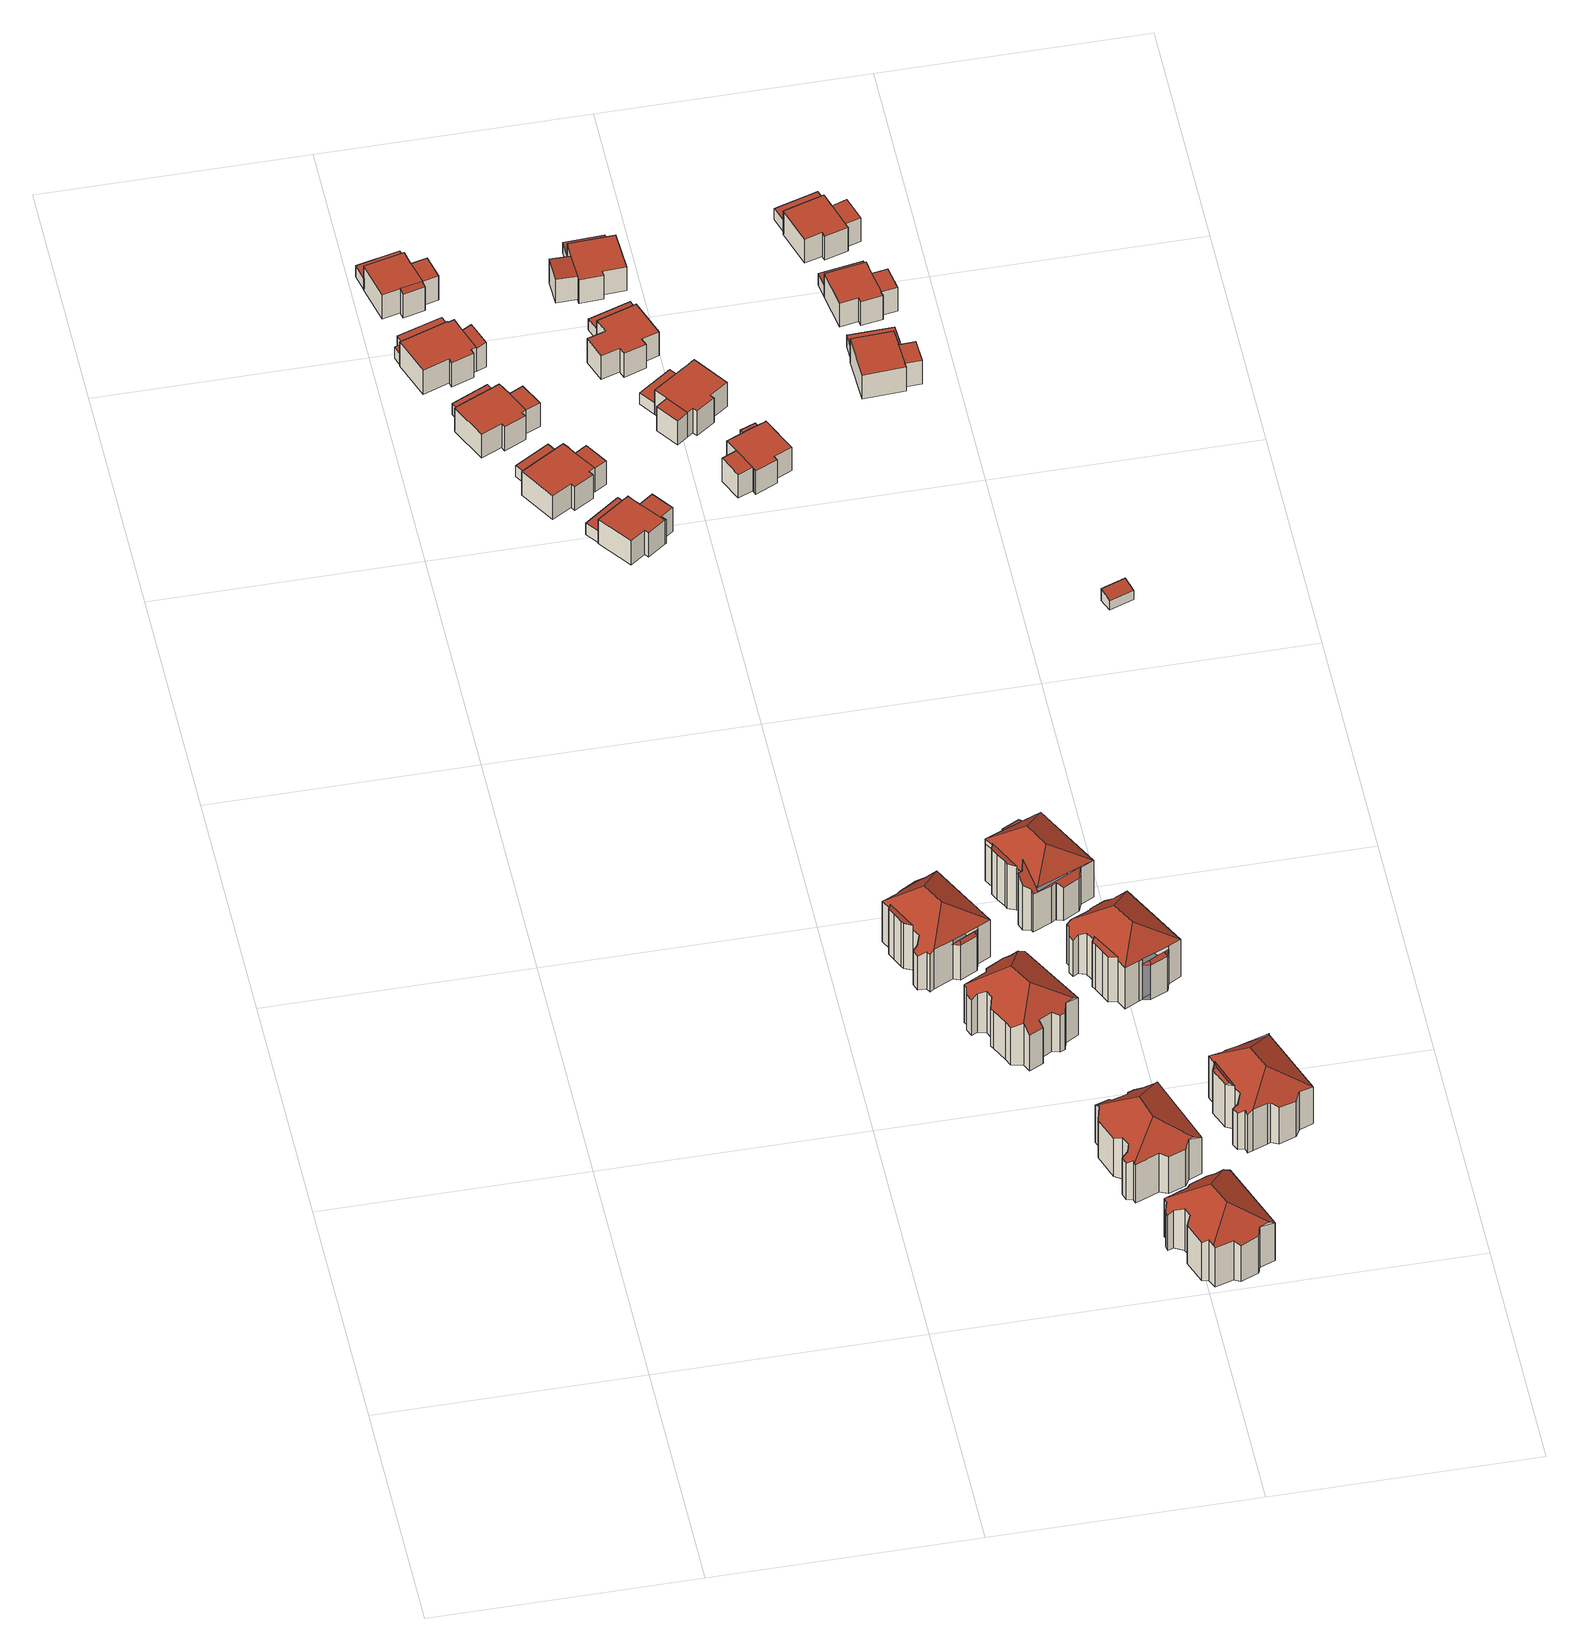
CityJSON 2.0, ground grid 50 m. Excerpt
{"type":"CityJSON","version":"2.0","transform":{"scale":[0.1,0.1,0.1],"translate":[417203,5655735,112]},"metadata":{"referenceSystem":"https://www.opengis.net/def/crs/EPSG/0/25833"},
"CityObjects":{
"building1":{"type":"Building","attributes":{"Dachtyp_tdc":"tdcPolyFlatRoof","Gemeindeschluessel":14612000,"Dachneigung":0,"QualitaetDacherkennung":74,"Geometrietyp2DReferenz":"3000","measuredHeight":2.86,"function":"31001_9998","roofType":"1000"},"geometry":[{"type":"Solid","lod":"2","boundaries":[[[[0,1,2,3,4,5,6,7,8]],[[9,10,11,12,13,14,15,16,17]],[[8,7,10,9]],[[7,6,11,10]],[[6,5,12,11]],[[5,4,13,12]],[[4,3,14,13]],[[3,2,15,14]],[[2,1,16,15]],[[1,0,17,16]],[[0,8,9,17]]]],"semantics":{"surfaces":[{"type":"RoofSurface"},{"type":"GroundSurface"},{"type":"WallSurface"}],"values":[[0,1,2,2,2,2,2,2,2,2,2]]}}]},
"building2":{"type":"Building","attributes":{"Gemeindeschluessel":14612000,"Geometrietyp2DReferenz":"3000","function":"31001_9998","roofType":"9999"},"children":["building2-1","building2-2"]},
"building2-1":{"type":"BuildingPart","attributes":{"Dachtyp_tdc":"tdcPolyFlatRoof","Dachneigung":0,"QualitaetDacherkennung":77,"Geometrietyp2DReferenz":"3000","measuredHeight":6.08,"roofType":"1000"},"parents":["building2"],"geometry":[{"type":"MultiSurface","lod":"2","boundaries":[[[18,19,20,21,22]],[[19,23,24,20]],[[23,25,26,24]],[[25,27,28,26]],[[27,29,30,28]],[[29,31,32,30]],[[31,33,34,32]],[[33,35,36,34]],[[35,37,38,36]],[[39,40,41,42]],[[40,43,44,45,41]],[[40,39,37,35,33,31,29,27,25,23,19,18,43]],[[45,21,20,24,26,28,30,32,34,36,38,42,41]],[[37,39,42,38]]],"semantics":{"surfaces":[{"type":"WallSurface"},{"type":"RoofSurface"},{"type":"GroundSurface"}],"values":[0,0,0,0,0,0,0,0,0,0,0,1,2,0]}}]},
"building2-2":{"type":"BuildingPart","attributes":{"Dachtyp_tdc":"tdcPolyFlatRoof","Dachneigung":14.87,"QualitaetDacherkennung":57,"Geometrietyp2DReferenz":"3000","measuredHeight":6.31,"roofType":"2100"},"parents":["building2"],"geometry":[{"type":"MultiSurface","lod":"2","boundaries":[[[46,22,21,47]],[[44,48,49,45]],[[48,46,47,49]],[[48,44,22,46]],[[47,21,45,49]]],"semantics":{"surfaces":[{"type":"WallSurface"},{"type":"RoofSurface"},{"type":"GroundSurface"}],"values":[0,0,0,1,2]}}]},
"building3":{"type":"Building","attributes":{"Dachtyp_tdc":"tdcPolyFlatRoof","Gemeindeschluessel":14612000,"Dachneigung":0,"QualitaetDacherkennung":71,"Geometrietyp2DReferenz":"3000","measuredHeight":2.82,"function":"31001_9998","roofType":"1000"},"geometry":[{"type":"Solid","lod":"2","boundaries":[[[[50,51,52,53]],[[51,54,55,52]],[[54,56,57,55]],[[56,50,53,57]],[[56,54,51,50]],[[53,52,55,57]]]],"semantics":{"surfaces":[{"type":"WallSurface"},{"type":"RoofSurface"},{"type":"GroundSurface"}],"values":[[0,0,0,0,1,2]]}}]},
"building4":{"type":"Building","attributes":{"Dachtyp_tdc":"tdcPolyFlatRoof","Gemeindeschluessel":14612000,"Dachneigung":0,"QualitaetDacherkennung":65,"Geometrietyp2DReferenz":"3000","measuredHeight":2.83,"function":"31001_9998","roofType":"1000"},"geometry":[{"type":"Solid","lod":"2","boundaries":[[[[58,59,60,61]],[[59,62,63,60]],[[62,64,65,63]],[[64,66,67,65]],[[66,58,61,67]],[[66,64,62,59,58]],[[61,60,63,65,67]]]],"semantics":{"surfaces":[{"type":"WallSurface"},{"type":"RoofSurface"},{"type":"GroundSurface"}],"values":[[0,0,0,0,0,1,2]]}}]},
"building5":{"type":"Building","attributes":{"Gemeindeschluessel":14612000,"Geometrietyp2DReferenz":"3000","function":"31001_9998","roofType":"9999"},"children":["building5-1","building5-2"]},
"building5-1":{"type":"BuildingPart","attributes":{"Dachtyp_tdc":"tdcPolyFlatRoof","Dachneigung":0,"QualitaetDacherkennung":53,"Geometrietyp2DReferenz":"3000","measuredHeight":5.96,"roofType":"1000"},"parents":["building5"],"geometry":[{"type":"MultiSurface","lod":"2","boundaries":[[[68,69,70,71]],[[69,72,73,70]],[[74,68,71,75]],[[74,72,69,68]],[[71,70,73,75]]],"semantics":{"surfaces":[{"type":"WallSurface"},{"type":"RoofSurface"},{"type":"GroundSurface"}],"values":[0,0,0,1,2]}}]},
"building5-2":{"type":"BuildingPart","attributes":{"Dachtyp_tdc":"tdcPolyFlatRoof","Dachneigung":0,"QualitaetDacherkennung":73,"Geometrietyp2DReferenz":"3000","measuredHeight":6.01,"roofType":"1000"},"parents":["building5"],"geometry":[{"type":"MultiSurface","lod":"2","boundaries":[[[76,77,73,72]],[[76,78,79,77]],[[78,80,81,79]],[[80,82,83,81]],[[82,84,85,83]],[[84,86,87,85]],[[86,88,89,87]],[[88,90,91,89]],[[90,74,75,91]],[[90,88,86,84,82,80,78,76,72,74]],[[75,73,77,79,81,83,85,87,89,91]]],"semantics":{"surfaces":[{"type":"WallSurface"},{"type":"RoofSurface"},{"type":"GroundSurface"}],"values":[0,0,0,0,0,0,0,0,0,1,2]}}]},
"building6":{"type":"Building","attributes":{"Gemeindeschluessel":14612000,"Geometrietyp2DReferenz":"3000","function":"31001_9998","roofType":"9999"},"children":["building6-1","building6-2","building6-3"]},
"building6-1":{"type":"BuildingPart","attributes":{"Dachtyp_tdc":"tdcPolyFlatRoof","Dachneigung":0,"QualitaetDacherkennung":81,"Geometrietyp2DReferenz":"3000","measuredHeight":6.06,"roofType":"1000"},"parents":["building6"],"geometry":[{"type":"MultiSurface","lod":"2","boundaries":[[[92,93,94,95]],[[96,97,98,99]],[[100,101,102,103]],[[101,104,105,102]],[[104,92,95,105]],[[104,101,100,97,96,93,92]],[[95,94,99,98,103,102,105]]],"semantics":{"surfaces":[{"type":"WallSurface"},{"type":"RoofSurface"},{"type":"GroundSurface"}],"values":[0,0,0,0,0,1,2]}}]},
"building6-2":{"type":"BuildingPart","attributes":{"Dachtyp_tdc":"tdcPolyFlatRoof","Dachneigung":7.79,"QualitaetDacherkennung":36,"Geometrietyp2DReferenz":"3000","measuredHeight":6.12,"roofType":"2100"},"parents":["building6"],"geometry":[{"type":"MultiSurface","lod":"2","boundaries":[[[106,107,108,98,97]],[[107,109,110,108]],[[109,111,100,103,110]],[[111,109,107,106]],[[98,108,110,103]]],"semantics":{"surfaces":[{"type":"WallSurface"},{"type":"RoofSurface"},{"type":"GroundSurface"}],"values":[0,0,0,1,2]}}]},
"building6-3":{"type":"BuildingPart","attributes":{"Dachtyp_tdc":"tdcPolyFlatRoof","Dachneigung":0,"QualitaetDacherkennung":64,"Geometrietyp2DReferenz":"3000","measuredHeight":6.06,"roofType":"1000"},"parents":["building6"],"geometry":[{"type":"MultiSurface","lod":"2","boundaries":[[[93,112,113,94]],[[112,114,115,113]],[[114,96,99,115]],[[96,114,112,93]],[[94,113,115,99]]],"semantics":{"surfaces":[{"type":"WallSurface"},{"type":"RoofSurface"},{"type":"GroundSurface"}],"values":[0,0,0,1,2]}}]},
"building7":{"type":"Building","attributes":{"Dachtyp_tdc":"tdcPolyFlatRoof","Gemeindeschluessel":14612000,"Dachneigung":0,"QualitaetDacherkennung":68,"Geometrietyp2DReferenz":"3000","measuredHeight":2.66,"function":"31001_9998","roofType":"1000"},"geometry":[{"type":"Solid","lod":"2","boundaries":[[[[116,117,118,119]],[[117,120,121,118]],[[120,122,123,121]],[[122,116,119,123]],[[122,120,117,116]],[[119,118,121,123]]]],"semantics":{"surfaces":[{"type":"WallSurface"},{"type":"RoofSurface"},{"type":"GroundSurface"}],"values":[[0,0,0,0,1,2]]}}]},
"building8":{"type":"Building","attributes":{"Gemeindeschluessel":14612000,"Geometrietyp2DReferenz":"3000","function":"31001_9998","roofType":"9999"},"children":["building8-1","building8-2"]},
"building8-1":{"type":"BuildingPart","attributes":{"Dachtyp_tdc":"tdcPolyFlatRoof","Dachneigung":0,"QualitaetDacherkennung":72,"Geometrietyp2DReferenz":"3000","measuredHeight":5.96,"roofType":"1000"},"parents":["building8"],"geometry":[{"type":"MultiSurface","lod":"2","boundaries":[[[124,125,126,127]],[[125,128,129,126]],[[128,130,131,129]],[[130,132,133,134,131]],[[135,136,137,138,139]],[[140,141,142,143]],[[136,140,143,137]],[[141,144,145,142]],[[144,146,147,145]],[[146,124,127,147]],[[146,144,141,140,136,135,132,130,128,125,124]],[[127,126,129,131,134,138,137,143,142,145,147]]],"semantics":{"surfaces":[{"type":"WallSurface"},{"type":"RoofSurface"},{"type":"GroundSurface"}],"values":[0,0,0,0,0,0,0,0,0,0,1,2]}}]},
"building8-2":{"type":"BuildingPart","attributes":{"Dachtyp_tdc":"tdcPolyFlatRoof","Dachneigung":0,"QualitaetDacherkennung":52,"Geometrietyp2DReferenz":"3000","measuredHeight":5.92,"roofType":"1000"},"parents":["building8"],"geometry":[{"type":"MultiSurface","lod":"2","boundaries":[[[148,149,150,151]],[[149,139,138,150]],[[133,148,151,134]],[[133,139,149,148]],[[151,150,138,134]]],"semantics":{"surfaces":[{"type":"WallSurface"},{"type":"RoofSurface"},{"type":"GroundSurface"}],"values":[0,0,0,1,2]}}]},
"building9":{"type":"Building","attributes":{"Dachtyp_tdc":"tdcPolyFlatRoof","Gemeindeschluessel":14612000,"Dachneigung":0,"QualitaetDacherkennung":66,"Geometrietyp2DReferenz":"3000","measuredHeight":2.9,"function":"31001_9998","roofType":"1000"},"geometry":[{"type":"Solid","lod":"2","boundaries":[[[[152,153,154,155]],[[153,156,157,154]],[[156,158,159,157]],[[158,160,161,159]],[[160,152,155,161]],[[160,158,156,153,152]],[[155,154,157,159,161]]]],"semantics":{"surfaces":[{"type":"WallSurface"},{"type":"RoofSurface"},{"type":"GroundSurface"}],"values":[[0,0,0,0,0,1,2]]}}]},
"building10":{"type":"Building","attributes":{"Gemeindeschluessel":14612000,"Geometrietyp2DReferenz":"3000","function":"31001_9998","roofType":"9999"},"children":["building10-1","building10-2"]},
"building10-1":{"type":"BuildingPart","attributes":{"Dachtyp_tdc":"tdcPolyFlatRoof","Dachneigung":0,"QualitaetDacherkennung":49,"Geometrietyp2DReferenz":"3000","measuredHeight":6.01,"roofType":"1000"},"parents":["building10"],"geometry":[{"type":"MultiSurface","lod":"2","boundaries":[[[162,163,164,165]],[[163,166,167,164]],[[166,168,169,167]],[[168,170,171,169]],[[172,162,165,173]],[[172,170,168,166,163,162]],[[165,164,167,169,171,173]]],"semantics":{"surfaces":[{"type":"WallSurface"},{"type":"RoofSurface"},{"type":"GroundSurface"}],"values":[0,0,0,0,0,1,2]}}]},
"building10-2":{"type":"BuildingPart","attributes":{"Dachtyp_tdc":"tdcPolyFlatRoof","Dachneigung":0,"QualitaetDacherkennung":67,"Geometrietyp2DReferenz":"3000","measuredHeight":6.04,"roofType":"1000"},"parents":["building10"],"geometry":[{"type":"MultiSurface","lod":"2","boundaries":[[[174,175,176,177]],[[175,178,179,176]],[[178,180,181,179]],[[180,182,183,181]],[[182,184,185,183]],[[184,172,173,185]],[[174,177,171,170]],[[170,172,184,182,180,178,175,174]],[[177,176,179,181,183,185,173,171]]],"semantics":{"surfaces":[{"type":"WallSurface"},{"type":"RoofSurface"},{"type":"GroundSurface"}],"values":[0,0,0,0,0,0,0,1,2]}}]},
"building11":{"type":"Building","attributes":{"Gemeindeschluessel":14612000,"Geometrietyp2DReferenz":"3000","function":"31001_9998","roofType":"9999"},"children":["building11-1","building11-2","building11-3","building11-4"]},
"building11-1":{"type":"BuildingPart","attributes":{"Dachtyp_tdc":"tdcFreeFormRoof","Dachneigung":57.45,"QualitaetDacherkennung":15,"Geometrietyp2DReferenz":"3000","measuredHeight":9.54,"roofType":"5000"},"parents":["building11"],"geometry":[{"type":"MultiSurface","lod":"2","boundaries":[[[186,187,188,189]],[[187,190,191,188]],[[190,192,193,191]],[[194,195,192,190]],[[196,194,190,187]],[[196,187,186,197]],[[194,196,197,195]],[[189,188,191,193,198,199]]],"semantics":{"surfaces":[{"type":"WallSurface"},{"type":"RoofSurface"},{"type":"GroundSurface"}],"values":[0,0,0,1,1,1,1,2]}}]},
"building11-2":{"type":"BuildingPart","attributes":{"Dachtyp_tdc":"tdcPolyFlatRoof","Dachneigung":11.87,"QualitaetDacherkennung":36,"Geometrietyp2DReferenz":"3000","measuredHeight":11.39,"roofType":"2100"},"parents":["building11"],"geometry":[{"type":"MultiSurface","lod":"2","boundaries":[[[200,201,202,203]],[[201,204,205,202]],[[204,206,207,205]],[[206,208,209,207]],[[208,210,211,212,209]],[[200,203,213]],[[214,210,208,206,204,201,200]],[[202,205,207,209,212,215,203]]],"semantics":{"surfaces":[{"type":"WallSurface"},{"type":"RoofSurface"},{"type":"GroundSurface"}],"values":[0,0,0,0,0,0,1,2]}}]},
"building11-3":{"type":"BuildingPart","attributes":{"Dachtyp_tdc":"tdcHipRoof","Dachneigung":34.64,"QualitaetDacherkennung":68,"Geometrietyp2DReferenz":"3000","measuredHeight":14.04,"roofType":"3200"},"parents":["building11"],"geometry":[{"type":"MultiSurface","lod":"2","boundaries":[[[216,217,218,219]],[[217,220,221,218]],[[220,222,223,221]],[[222,213,203,223]],[[211,224,225,212]],[[224,226,227,225]],[[226,228,229,230,227]],[[231,232,233,234]],[[232,235,236,233]],[[235,237,186,189,236]],[[238,239,240,193,192]],[[239,241,242,240]],[[241,243,244,242]],[[243,216,219,244]],[[239,238,245,246,237,235,247]],[[232,231,248,228,226,224,249]],[[235,232,249,247]],[[224,211,250,213,222,220,217,216,243,241,239,247,249]],[[219,218,221,223,203,215,212,225,227,230,234,233,236,189,199,198,193,240,242,244]]],"semantics":{"surfaces":[{"type":"WallSurface"},{"type":"RoofSurface"},{"type":"GroundSurface"}],"values":[0,0,0,0,0,0,0,0,0,0,0,0,0,0,1,1,1,1,2]}}]},
"building11-4":{"type":"BuildingPart","attributes":{"Dachtyp_tdc":"tdcPolyFlatRoof","Dachneigung":43.5,"QualitaetDacherkennung":27,"Geometrietyp2DReferenz":"3000","measuredHeight":9.71,"roofType":"2100"},"parents":["building11"],"geometry":[{"type":"MultiSurface","lod":"2","boundaries":[[[251,252,231,234,253]],[[229,254,255,230]],[[254,251,253,255]],[[254,229,248,252,251]],[[253,234,230,255]]],"semantics":{"surfaces":[{"type":"WallSurface"},{"type":"RoofSurface"},{"type":"GroundSurface"}],"values":[0,0,0,1,2]}}]},
"building12":{"type":"Building","attributes":{"Dachtyp_tdc":"tdcFreeFormRoof","Gemeindeschluessel":14612000,"Dachneigung":34.61,"QualitaetDacherkennung":59,"Geometrietyp2DReferenz":"3000","measuredHeight":14.06,"function":"31001_9998","roofType":"5000"},"geometry":[{"type":"Solid","lod":"2","boundaries":[[[[256,257,258,259]],[[257,260,261,258]],[[260,262,263,261]],[[262,264,265,263]],[[264,266,267,265]],[[266,268,269,267]],[[268,270,271,269]],[[270,272,273,271]],[[272,274,275,273]],[[274,276,277,275]],[[276,278,279,277]],[[278,280,281,279]],[[280,282,283,281]],[[282,284,285,283]],[[284,286,287,285]],[[286,288,289,287]],[[288,290,291,289]],[[290,292,293,291]],[[292,294,295,293]],[[294,296,297,295]],[[296,298,299,297]],[[278,276,274,272,270,268,266,300,301,302,280]],[[303,304,260,257,256,305,306]],[[300,264,262,304,303,301]],[[307,298,296,294,292,290,288,286,284,282,302,301,303,306,308]],[[282,280,302]],[[305,308,306]],[[266,264,300]],[[262,260,304]],[[299,309,310,311,259,258,261,263,265,267,269,271,273,275,277,279,281,283,285,287,289,291,293,295,297]],[[298,307,309,299]],[[307,308,310,309]],[[308,305,311,310]],[[305,256,259,311]]]],"semantics":{"surfaces":[{"type":"WallSurface"},{"type":"RoofSurface"},{"type":"GroundSurface"}],"values":[[0,0,0,0,0,0,0,0,0,0,0,0,0,0,0,0,0,0,0,0,0,1,1,1,1,0,0,0,0,2,0,0,0,0]]}}]},
"building13":{"type":"Building","attributes":{"Dachtyp_tdc":"tdcFreeFormRoof","Gemeindeschluessel":14612000,"Dachneigung":33.57,"QualitaetDacherkennung":49,"Geometrietyp2DReferenz":"3000","measuredHeight":14.1,"function":"31001_9998","roofType":"5000"},"geometry":[{"type":"Solid","lod":"2","boundaries":[[[[312,313,314,315]],[[313,316,317,314]],[[316,318,319,317]],[[318,320,321,319]],[[322,323,324,325,326,327,328,329,330,331,332]],[[333,334,335,336,337,338,339,340]],[[341,342,320,318,316,313,312,338,337,332,331,343,344]],[[336,345,322,332,337]],[[330,343,331]],[[312,339,338]],[[345,323,322]],[[335,345,336]],[[321,346,347,348,349,350,351,352,353,354,355,356,357,358,359,360,361,362,363,315,314,317,319]],[[320,342,346,321]],[[342,341,347,346]],[[341,344,348,347]],[[344,343,349,348]],[[343,330,350,349]],[[330,329,351,350]],[[329,328,352,351]],[[328,327,353,352]],[[327,326,354,353]],[[326,325,355,354]],[[325,324,356,355]],[[324,323,357,356]],[[323,345,358,357]],[[345,335,359,358]],[[335,334,360,359]],[[334,333,361,360]],[[333,340,362,361]],[[340,339,363,362]],[[339,312,315,363]]]],"semantics":{"surfaces":[{"type":"WallSurface"},{"type":"RoofSurface"},{"type":"GroundSurface"}],"values":[[0,0,0,0,1,1,1,1,0,0,0,0,2,0,0,0,0,0,0,0,0,0,0,0,0,0,0,0,0,0,0,0]]}}]},
"building14":{"type":"Building","attributes":{"Dachtyp_tdc":"tdcFreeFormRoof","Gemeindeschluessel":14612000,"Dachneigung":34.7,"QualitaetDacherkennung":59,"Geometrietyp2DReferenz":"3000","measuredHeight":14.28,"function":"31001_9998","roofType":"5000"},"geometry":[{"type":"Solid","lod":"2","boundaries":[[[[364,365,366,367]],[[365,368,369,366]],[[368,370,371,369]],[[370,372,373,371]],[[372,374,375,373]],[[374,376,377,375]],[[376,378,379,377]],[[378,380,381,379]],[[380,382,383,381]],[[382,384,385,383]],[[384,386,387,385]],[[386,388,389,387]],[[388,390,391,389]],[[390,392,393,391]],[[392,394,395,393]],[[394,396,397,395]],[[396,398,399,397]],[[398,400,401,399]],[[400,402,403,401]],[[402,404,405,403]],[[404,364,367,405]],[[384,382,380,406,407,408,388,386]],[[409,410,374,372,370,368,411]],[[406,378,376,410,409,407]],[[392,390,408,407,409,411,365,364,404,402,400,398,396,394]],[[380,378,406]],[[368,365,411]],[[376,374,410]],[[390,388,408]],[[367,366,369,371,373,375,377,379,381,383,385,387,389,391,393,395,397,399,401,403,405]]]],"semantics":{"surfaces":[{"type":"WallSurface"},{"type":"RoofSurface"},{"type":"GroundSurface"}],"values":[[0,0,0,0,0,0,0,0,0,0,0,0,0,0,0,0,0,0,0,0,0,1,1,1,1,0,0,0,0,2]]}}]},
"building15":{"type":"Building","attributes":{"Dachtyp_tdc":"tdcPolyFlatRoof","Gemeindeschluessel":14612000,"Dachneigung":0,"QualitaetDacherkennung":69,"Geometrietyp2DReferenz":"3000","measuredHeight":5.97,"function":"31001_9998","roofType":"1000"},"geometry":[{"type":"Solid","lod":"2","boundaries":[[[[412,413,414,415]],[[413,416,417,414]],[[416,418,419,417]],[[418,420,421,419]],[[420,422,423,421]],[[422,424,425,423]],[[424,426,427,425]],[[426,428,429,427]],[[428,430,431,429]],[[430,432,433,431]],[[432,412,415,433]],[[432,430,428,426,424,422,420,418,416,413,412]],[[415,414,417,419,421,423,425,427,429,431,433]]]],"semantics":{"surfaces":[{"type":"WallSurface"},{"type":"RoofSurface"},{"type":"GroundSurface"}],"values":[[0,0,0,0,0,0,0,0,0,0,0,1,2]]}}]},
"building16":{"type":"Building","attributes":{"Dachtyp_tdc":"tdcPolyFlatRoof","Gemeindeschluessel":14612000,"Dachneigung":0,"QualitaetDacherkennung":72,"Geometrietyp2DReferenz":"3000","measuredHeight":2.87,"function":"31001_9998","roofType":"1000"},"geometry":[{"type":"Solid","lod":"2","boundaries":[[[[434,435,436,437]],[[435,438,439,436]],[[438,440,441,439]],[[440,442,443,441]],[[442,434,437,443]],[[442,440,438,435,434]],[[437,436,439,441,443]]]],"semantics":{"surfaces":[{"type":"WallSurface"},{"type":"RoofSurface"},{"type":"GroundSurface"}],"values":[[0,0,0,0,0,1,2]]}}]},
"building17":{"type":"Building","attributes":{"Dachtyp_tdc":"tdcPolyFlatRoof","Gemeindeschluessel":14612000,"Dachneigung":0,"QualitaetDacherkennung":68,"Geometrietyp2DReferenz":"3000","measuredHeight":2.72,"function":"31001_9998","roofType":"1000"},"geometry":[{"type":"Solid","lod":"2","boundaries":[[[[444,445,446,447]],[[445,448,449,446]],[[448,450,451,449]],[[450,452,453,451]],[[452,444,447,453]],[[452,450,448,445,444]],[[447,446,449,451,453]]]],"semantics":{"surfaces":[{"type":"WallSurface"},{"type":"RoofSurface"},{"type":"GroundSurface"}],"values":[[0,0,0,0,0,1,2]]}}]},
"building18":{"type":"Building","attributes":{"Gemeindeschluessel":14612000,"Geometrietyp2DReferenz":"3000","function":"31001_9998","roofType":"9999"},"children":["building18-1","building18-2"]},
"building18-1":{"type":"BuildingPart","attributes":{"Dachtyp_tdc":"tdcPolyFlatRoof","Dachneigung":0,"QualitaetDacherkennung":77,"Geometrietyp2DReferenz":"3000","measuredHeight":5.94,"roofType":"1000"},"parents":["building18"],"geometry":[{"type":"MultiSurface","lod":"2","boundaries":[[[454,455,456,457]],[[455,458,459,456]],[[458,460,461,462,459]],[[463,464,465,466,467]],[[464,468,469,465]],[[468,470,471,469]],[[470,454,457,471]],[[470,468,464,463,460,458,455,454]],[[457,456,459,462,466,465,469,471]]],"semantics":{"surfaces":[{"type":"WallSurface"},{"type":"RoofSurface"},{"type":"GroundSurface"}],"values":[0,0,0,0,0,0,0,1,2]}}]},
"building18-2":{"type":"BuildingPart","attributes":{"Dachtyp_tdc":"tdcPolyFlatRoof","Dachneigung":3.19,"QualitaetDacherkennung":66,"Geometrietyp2DReferenz":"3000","measuredHeight":6.03,"roofType":"2100"},"parents":["building18"],"geometry":[{"type":"MultiSurface","lod":"2","boundaries":[[[461,472,473,462]],[[472,474,475,473]],[[474,476,477,475]],[[476,478,479,477]],[[478,467,466,479]],[[478,476,474,472,461,467]],[[466,462,473,475,477,479]]],"semantics":{"surfaces":[{"type":"WallSurface"},{"type":"RoofSurface"},{"type":"GroundSurface"}],"values":[0,0,0,0,0,1,2]}}]},
"building19":{"type":"Building","attributes":{"Gemeindeschluessel":14612000,"Geometrietyp2DReferenz":"3000","function":"31001_9998","roofType":"9999"},"children":["building19-1","building19-2"]},
"building19-1":{"type":"BuildingPart","attributes":{"Dachtyp_tdc":"tdcPolyFlatRoof","Dachneigung":0,"QualitaetDacherkennung":72,"Geometrietyp2DReferenz":"3000","measuredHeight":6.18,"roofType":"1000"},"parents":["building19"],"geometry":[{"type":"MultiSurface","lod":"2","boundaries":[[[480,481,482,483]],[[481,484,485,482]],[[484,486,487,485]],[[486,488,489,487]],[[488,490,491,492,489]],[[493,494,437,495,496]],[[494,497,443,437]],[[497,498,441,443]],[[498,499,500,441]],[[499,480,483,500]],[[499,498,497,494,493,490,488,486,484,481,480]],[[483,482,485,487,489,492,495,437,443,441,500]]],"semantics":{"surfaces":[{"type":"WallSurface"},{"type":"RoofSurface"},{"type":"GroundSurface"}],"values":[0,0,0,0,0,0,0,0,0,0,1,2]}}]},
"building19-2":{"type":"BuildingPart","attributes":{"Dachtyp_tdc":"tdcPolyFlatRoof","Dachneigung":0,"QualitaetDacherkennung":51,"Geometrietyp2DReferenz":"3000","measuredHeight":6.12,"roofType":"1000"},"parents":["building19"],"geometry":[{"type":"MultiSurface","lod":"2","boundaries":[[[501,491,496,502]],[[503,495,492,504]],[[502,496,495,503]],[[491,501,504,492]],[[501,502,503,504]]],"semantics":{"surfaces":[{"type":"RoofSurface"},{"type":"GroundSurface"},{"type":"WallSurface"}],"values":[0,1,2,2,2]}}]},
"building20":{"type":"Building","attributes":{"Gemeindeschluessel":14612000,"Geometrietyp2DReferenz":"3000","function":"31001_9998","roofType":"9999"},"children":["building20-1","building20-2","building20-3","building20-4"]},
"building20-1":{"type":"BuildingPart","attributes":{"Dachtyp_tdc":"tdcPolyFlatRoof","Dachneigung":0,"QualitaetDacherkennung":8,"Geometrietyp2DReferenz":"3000","measuredHeight":9.02,"roofType":"1000"},"parents":["building20"],"geometry":[{"type":"MultiSurface","lod":"2","boundaries":[[[505,506,507,508]],[[506,509,510,507]],[[509,511,512,510]],[[511,513,514,512]],[[513,515,516,514]],[[515,513,511,509,506,505]],[[508,507,510,512,514,516]]],"semantics":{"surfaces":[{"type":"WallSurface"},{"type":"RoofSurface"},{"type":"GroundSurface"}],"values":[0,0,0,0,0,1,2]}}]},
"building20-2":{"type":"BuildingPart","attributes":{"Dachtyp_tdc":"tdcHipRoof","Dachneigung":34.79,"QualitaetDacherkennung":61,"Geometrietyp2DReferenz":"3000","measuredHeight":13.97,"roofType":"3200"},"parents":["building20"],"geometry":[{"type":"MultiSurface","lod":"2","boundaries":[[[517,518,519,520]],[[521,522,523,524]],[[522,525,526,523]],[[527,528,529,530]],[[528,531,532,529]],[[531,533,505,508,532]],[[534,517,520,516,515]],[[535,517,536,537]],[[538,539,540,541]],[[517,538,541,536]],[[542,543,544,545,537,536,541,540,546,547]],[[527,547,546,528]],[[528,546,540,531]],[[521,544,543,522]],[[531,540,539,533]],[[533,539,538,534]],[[534,538,517]],[[535,548,518]],[[517,535,518]],[[522,543,542,525]],[[520,519,549,524,523,526,530,529,532,508,516]]],"semantics":{"surfaces":[{"type":"WallSurface"},{"type":"RoofSurface"},{"type":"GroundSurface"}],"values":[0,0,0,0,0,0,0,1,1,1,1,0,0,0,0,0,0,0,0,0,2]}}]},
"building20-3":{"type":"BuildingPart","attributes":{"Dachtyp_tdc":"tdcPolyFlatRoof","Dachneigung":11.53,"QualitaetDacherkennung":34,"Geometrietyp2DReferenz":"3000","measuredHeight":11.35,"roofType":"2100"},"parents":["building20"],"geometry":[{"type":"MultiSurface","lod":"2","boundaries":[[[550,551,552,526,525,542]],[[551,553,554,552]],[[553,555,556,554]],[[555,557,558,556]],[[557,559,547,527,530,558]],[[557,555,553,551,550,559]],[[530,526,552,554,556,558]]],"semantics":{"surfaces":[{"type":"WallSurface"},{"type":"RoofSurface"},{"type":"GroundSurface"}],"values":[0,0,0,0,0,1,2]}}]},
"building20-4":{"type":"BuildingPart","attributes":{"Dachtyp_tdc":"tdcPolyFlatRoof","Dachneigung":47.54,"QualitaetDacherkennung":24,"Geometrietyp2DReferenz":"3000","measuredHeight":14.17,"roofType":"2100"},"parents":["building20"],"geometry":[{"type":"MultiSurface","lod":"2","boundaries":[[[548,560,561,519,518]],[[560,562,563,561]],[[562,564,565,563]],[[564,566,567,565]],[[566,568,569,567]],[[568,570,571,569]],[[570,572,573,571]],[[572,574,575,573]],[[574,576,577,575]],[[576,578,579,577]],[[578,580,544,521,524,579]],[[580,578,576,574,572,570,568,566,564,562,560,548,581,545]],[[549,519,561,563,565,567,569,571,573,575,577,579,524]]],"semantics":{"surfaces":[{"type":"WallSurface"},{"type":"RoofSurface"},{"type":"GroundSurface"}],"values":[0,0,0,0,0,0,0,0,0,0,0,1,2]}}]},
"building21":{"type":"Building","attributes":{"Dachtyp_tdc":"tdcPolyFlatRoof","Gemeindeschluessel":14612000,"Dachneigung":0,"QualitaetDacherkennung":74,"Geometrietyp2DReferenz":"3000","measuredHeight":2.63,"function":"31001_9998","roofType":"1000"},"geometry":[{"type":"Solid","lod":"2","boundaries":[[[[582,583,584,585]],[[583,586,587,584]],[[586,588,589,587]],[[588,582,585,589]],[[588,586,583,582]],[[585,584,587,589]]]],"semantics":{"surfaces":[{"type":"WallSurface"},{"type":"RoofSurface"},{"type":"GroundSurface"}],"values":[[0,0,0,0,1,2]]}}]},
"building22":{"type":"Building","attributes":{"Gemeindeschluessel":14612000,"Geometrietyp2DReferenz":"3000","function":"31001_9998","roofType":"9999"},"children":["building22-1","building22-2"]},
"building22-1":{"type":"BuildingPart","attributes":{"Dachtyp_tdc":"tdcPolyFlatRoof","Dachneigung":0,"QualitaetDacherkennung":56,"Geometrietyp2DReferenz":"3000","measuredHeight":5.86,"roofType":"1000"},"parents":["building22"],"geometry":[{"type":"MultiSurface","lod":"2","boundaries":[[[590,591,592,593]],[[591,594,595,592]],[[596,590,593,597]],[[596,594,591,590]],[[593,592,595,597]]],"semantics":{"surfaces":[{"type":"WallSurface"},{"type":"RoofSurface"},{"type":"GroundSurface"}],"values":[0,0,0,1,2]}}]},
"building22-2":{"type":"BuildingPart","attributes":{"Dachtyp_tdc":"tdcPolyFlatRoof","Dachneigung":0,"QualitaetDacherkennung":71,"Geometrietyp2DReferenz":"3000","measuredHeight":5.94,"roofType":"1000"},"parents":["building22"],"geometry":[{"type":"MultiSurface","lod":"2","boundaries":[[[598,599,600,601]],[[599,602,603,600]],[[602,604,605,603]],[[604,606,607,605]],[[608,609,595,594]],[[608,610,611,609]],[[610,612,613,611]],[[612,614,615,613]],[[614,598,601,615]],[[614,612,610,608,594,606,604,602,599,598]],[[601,600,603,605,607,597,595,609,611,613,615]]],"semantics":{"surfaces":[{"type":"WallSurface"},{"type":"RoofSurface"},{"type":"GroundSurface"}],"values":[0,0,0,0,0,0,0,0,0,1,2]}}]},
"building23":{"type":"Building","attributes":{"Gemeindeschluessel":14612000,"Geometrietyp2DReferenz":"3000","function":"31001_9998","roofType":"9999"},"children":["building23-1","building23-2","building23-3"]},
"building23-1":{"type":"BuildingPart","attributes":{"Dachtyp_tdc":"tdcFreeFormRoof","Dachneigung":52.31,"QualitaetDacherkennung":14,"Geometrietyp2DReferenz":"3000","measuredHeight":9.44,"roofType":"5000"},"parents":["building23"],"geometry":[{"type":"MultiSurface","lod":"2","boundaries":[[[616,617,618,619]],[[620,621,622,617]],[[623,620,617,616]],[[623,616,624]],[[620,623,624,621]],[[625,619,618,626,627]],[[624,616,619,625]]],"semantics":{"surfaces":[{"type":"WallSurface"},{"type":"RoofSurface"},{"type":"GroundSurface"}],"values":[0,1,1,1,1,2,0]}}]},
"building23-2":{"type":"BuildingPart","attributes":{"Dachtyp_tdc":"tdcPolyFlatRoof","Dachneigung":0,"QualitaetDacherkennung":37,"Geometrietyp2DReferenz":"3000","measuredHeight":11.29,"roofType":"1000"},"parents":["building23"],"geometry":[{"type":"MultiSurface","lod":"2","boundaries":[[[628,629,630,631]],[[629,632,633,630]],[[632,634,635,633]],[[634,636,637,638,635]],[[639,628,631,640,641]],[[639,636,634,632,629,628]],[[631,630,633,635,638,640]]],"semantics":{"surfaces":[{"type":"WallSurface"},{"type":"RoofSurface"},{"type":"GroundSurface"}],"values":[0,0,0,0,0,1,2]}}]},
"building23-3":{"type":"BuildingPart","attributes":{"Dachtyp_tdc":"tdcHipRoof","Dachneigung":34.79,"QualitaetDacherkennung":62,"Geometrietyp2DReferenz":"3000","measuredHeight":13.96,"roofType":"3200"},"parents":["building23"],"geometry":[{"type":"MultiSurface","lod":"2","boundaries":[[[637,642,643,638]],[[642,644,645,643]],[[644,646,647,645]],[[646,648,649,647]],[[648,650,651,649]],[[650,652,653,651]],[[652,654,655,653]],[[654,656,657,655]],[[656,658,659,657]],[[658,660,661,659]],[[660,662,663,661]],[[662,664,665,663]],[[664,666,667,665]],[[666,668,669,667]],[[668,670,671,669]],[[670,672,624,625,671]],[[673,674,675,626,622]],[[674,676,677,675]],[[676,641,640,677]],[[676,674,673,678,672,670,668,679]],[[666,664,662,660,658,656,654,680]],[[668,666,680,679]],[[654,652,650,648,646,644,642,637,641,676,679,680]],[[638,643,645,647,649,651,653,655,657,659,661,663,665,667,669,671,625,627,626,675,677,640]]],"semantics":{"surfaces":[{"type":"WallSurface"},{"type":"RoofSurface"},{"type":"GroundSurface"}],"values":[0,0,0,0,0,0,0,0,0,0,0,0,0,0,0,0,0,0,0,1,1,1,1,2]}}]},
"building24":{"type":"Building","attributes":{"Dachtyp_tdc":"tdcPolyFlatRoof","Gemeindeschluessel":14612000,"Dachneigung":0,"QualitaetDacherkennung":64,"Geometrietyp2DReferenz":"3000","measuredHeight":2.78,"function":"31001_9998","roofType":"1000"},"geometry":[{"type":"Solid","lod":"2","boundaries":[[[[681,682,683,684]],[[682,685,686,683]],[[685,687,688,686]],[[687,681,684,688]],[[687,685,682,681]],[[684,683,686,688]]]],"semantics":{"surfaces":[{"type":"WallSurface"},{"type":"RoofSurface"},{"type":"GroundSurface"}],"values":[[0,0,0,0,1,2]]}}]},
"building25":{"type":"Building","attributes":{"Gemeindeschluessel":14612000,"Geometrietyp2DReferenz":"3000","function":"31001_9998","roofType":"9999"},"children":["building25-1","building25-2","building25-3"]},
"building25-1":{"type":"BuildingPart","attributes":{"Dachtyp_tdc":"tdcHipRoof","Dachneigung":34.79,"QualitaetDacherkennung":62,"Geometrietyp2DReferenz":"3000","measuredHeight":14.05,"roofType":"3200"},"parents":["building25"],"geometry":[{"type":"MultiSurface","lod":"2","boundaries":[[[689,690,691,692]],[[690,693,694,691]],[[693,695,696,694]],[[695,697,698,696]],[[699,700,701,702]],[[700,703,704,701]],[[703,705,706,704]],[[705,707,708,709,706]],[[710,711,712,713]],[[711,714,715,712]],[[714,716,717,715]],[[716,718,719,717]],[[718,720,721,719]],[[720,722,723,721]],[[722,724,725,723]],[[724,726,727,725]],[[726,728,729,727]],[[728,689,692,729]],[[724,722,720,718,716,714,711,730]],[[710,731,707,705,703,732]],[[711,710,732,730]],[[703,700,699,733,697,695,693,690,689,728,726,724,730,732]],[[692,691,694,696,698,702,701,704,706,709,713,712,715,717,719,721,723,725,727,729]]],"semantics":{"surfaces":[{"type":"WallSurface"},{"type":"RoofSurface"},{"type":"GroundSurface"}],"values":[0,0,0,0,0,0,0,0,0,0,0,0,0,0,0,0,0,0,1,1,1,1,2]}}]},
"building25-2":{"type":"BuildingPart","attributes":{"Dachtyp_tdc":"tdcFreeFormRoof","Dachneigung":44.52,"QualitaetDacherkennung":25,"Geometrietyp2DReferenz":"3000","measuredHeight":11.43,"roofType":"5000"},"parents":["building25"],"geometry":[{"type":"MultiSurface","lod":"2","boundaries":[[[734,735,736,698,697]],[[735,737,738,736]],[[737,739,701,738]],[[739,740,699,702,701]],[[741,740,739,737]],[[737,735,742,741]],[[742,734,740,741]],[[734,742,735]],[[736,738,701,702,698]]],"semantics":{"surfaces":[{"type":"WallSurface"},{"type":"RoofSurface"},{"type":"GroundSurface"}],"values":[0,0,0,0,1,1,1,0,2]}}]},
"building25-3":{"type":"BuildingPart","attributes":{"Dachtyp_tdc":"tdcPolyFlatRoof","Dachneigung":46.15,"QualitaetDacherkennung":23,"Geometrietyp2DReferenz":"3000","measuredHeight":9.79,"roofType":"2100"},"parents":["building25"],"geometry":[{"type":"MultiSurface","lod":"2","boundaries":[[[708,743,744,709]],[[743,745,746,744]],[[745,747,748,746]],[[747,749,750,748]],[[749,751,710,713,750]],[[751,749,747,745,743,708,731]],[[709,744,746,748,750,713]]],"semantics":{"surfaces":[{"type":"WallSurface"},{"type":"RoofSurface"},{"type":"GroundSurface"}],"values":[0,0,0,0,0,1,2]}}]},
"building26":{"type":"Building","attributes":{"Gemeindeschluessel":14612000,"Geometrietyp2DReferenz":"3000","function":"31001_9998","roofType":"9999"},"children":["building26-1","building26-2"]},
"building26-1":{"type":"BuildingPart","attributes":{"Dachtyp_tdc":"tdcPolyFlatRoof","Dachneigung":0,"QualitaetDacherkennung":58,"Geometrietyp2DReferenz":"3000","measuredHeight":5.87,"roofType":"1000"},"parents":["building26"],"geometry":[{"type":"MultiSurface","lod":"2","boundaries":[[[752,753,754,755]],[[753,756,757,754]],[[756,758,759,757]],[[758,760,761,759]],[[760,758,756,753,752]],[[755,754,757,759,761]]],"semantics":{"surfaces":[{"type":"WallSurface"},{"type":"RoofSurface"},{"type":"GroundSurface"}],"values":[0,0,0,0,1,2]}}]},
"building26-2":{"type":"BuildingPart","attributes":{"Dachtyp_tdc":"tdcPolyFlatRoof","Dachneigung":0,"QualitaetDacherkennung":71,"Geometrietyp2DReferenz":"3000","measuredHeight":5.96,"roofType":"1000"},"parents":["building26"],"geometry":[{"type":"MultiSurface","lod":"2","boundaries":[[[762,763,764,765]],[[763,766,767,764]],[[766,768,769,767]],[[768,770,754,769]],[[770,771,752,755,754]],[[772,761,760]],[[772,773,774,761]],[[773,775,776,774]],[[775,762,765,776]],[[775,773,772,771,770,768,766,763,762]],[[765,764,767,769,754,755,761,774,776]]],"semantics":{"surfaces":[{"type":"WallSurface"},{"type":"RoofSurface"},{"type":"GroundSurface"}],"values":[0,0,0,0,0,0,0,0,0,1,2]}}]},
"building27":{"type":"Building","attributes":{"Dachtyp_tdc":"tdcPolyFlatRoof","Gemeindeschluessel":14612000,"Dachneigung":0,"QualitaetDacherkennung":83,"Geometrietyp2DReferenz":"3000","measuredHeight":2.88,"function":"31001_9998","roofType":"1000"},"geometry":[{"type":"Solid","lod":"2","boundaries":[[[[777,778,769,779]],[[778,780,767,769]],[[780,781,764,767]],[[781,782,783,764]],[[782,784,785,783]],[[784,777,779,785]],[[784,782,781,780,778,777]],[[779,769,767,764,783,785]]]],"semantics":{"surfaces":[{"type":"WallSurface"},{"type":"RoofSurface"},{"type":"GroundSurface"}],"values":[[0,0,0,0,0,0,1,2]]}}]},
"building28":{"type":"Building","attributes":{"Dachtyp_tdc":"tdcPolyFlatRoof","Gemeindeschluessel":14612000,"Dachneigung":0,"QualitaetDacherkennung":72,"Geometrietyp2DReferenz":"3000","measuredHeight":2.92,"function":"31001_9998","roofType":"1000"},"geometry":[{"type":"Solid","lod":"2","boundaries":[[[[786,787,788,789]],[[787,790,791,788]],[[790,792,793,791]],[[792,794,795,793]],[[794,786,789,795]],[[794,792,790,787,786]],[[789,788,791,793,795]]]],"semantics":{"surfaces":[{"type":"WallSurface"},{"type":"RoofSurface"},{"type":"GroundSurface"}],"values":[[0,0,0,0,0,1,2]]}}]},
"building29":{"type":"Building","attributes":{"Gemeindeschluessel":14612000,"Geometrietyp2DReferenz":"3000","function":"31001_9998","roofType":"9999"},"children":["building29-1","building29-2"]},
"building29-1":{"type":"BuildingPart","attributes":{"Dachtyp_tdc":"tdcPolyFlatRoof","Dachneigung":0,"QualitaetDacherkennung":56,"Geometrietyp2DReferenz":"3000","measuredHeight":5.92,"roofType":"1000"},"parents":["building29"],"geometry":[{"type":"MultiSurface","lod":"2","boundaries":[[[796,797,798,799]],[[797,800,801,798]],[[802,796,799,803]],[[802,800,797,796]],[[799,798,801,803]]],"semantics":{"surfaces":[{"type":"WallSurface"},{"type":"RoofSurface"},{"type":"GroundSurface"}],"values":[0,0,0,1,2]}}]},
"building29-2":{"type":"BuildingPart","attributes":{"Dachtyp_tdc":"tdcPolyFlatRoof","Dachneigung":0,"QualitaetDacherkennung":77,"Geometrietyp2DReferenz":"3000","measuredHeight":5.93,"roofType":"1000"},"parents":["building29"],"geometry":[{"type":"MultiSurface","lod":"2","boundaries":[[[804,805,802,803,795]],[[806,807,808,801,800]],[[807,809,810,808]],[[809,811,812,810]],[[811,813,814,812]],[[813,815,816,814]],[[815,817,789,816]],[[817,804,795,789]],[[817,815,813,811,809,807,806,805,804]],[[795,803,801,808,810,812,814,816,789]]],"semantics":{"surfaces":[{"type":"WallSurface"},{"type":"RoofSurface"},{"type":"GroundSurface"}],"values":[0,0,0,0,0,0,0,0,1,2]}}]},
"building30":{"type":"Building","attributes":{"Dachtyp_tdc":"tdcPolyFlatRoof","Gemeindeschluessel":14612000,"Dachneigung":0,"QualitaetDacherkennung":79,"Geometrietyp2DReferenz":"3000","measuredHeight":2.67,"function":"31001_9998","roofType":"1000"},"geometry":[{"type":"Solid","lod":"2","boundaries":[[[[818,819,820,821]],[[819,822,823,820]],[[822,824,825,823]],[[824,826,827,825]],[[826,828,829,827]],[[828,818,821,829]],[[828,826,824,822,819,818]],[[821,820,823,825,827,829]]]],"semantics":{"surfaces":[{"type":"WallSurface"},{"type":"RoofSurface"},{"type":"GroundSurface"}],"values":[[0,0,0,0,0,0,1,2]]}}]},
"building31":{"type":"Building","attributes":{"Gemeindeschluessel":14612000,"Geometrietyp2DReferenz":"3000","function":"31001_9998","roofType":"9999"},"children":["building31-1","building31-2"]},
"building31-1":{"type":"BuildingPart","attributes":{"Dachtyp_tdc":"tdcPolyFlatRoof","Dachneigung":2.71,"QualitaetDacherkennung":64,"Geometrietyp2DReferenz":"3000","measuredHeight":6.02,"roofType":"2100"},"parents":["building31"],"geometry":[{"type":"MultiSurface","lod":"2","boundaries":[[[830,831,832,833]],[[834,835,836,837]],[[833,832,835,834]],[[832,831,836,835]],[[831,830,837,836]]],"semantics":{"surfaces":[{"type":"RoofSurface"},{"type":"GroundSurface"},{"type":"WallSurface"}],"values":[0,1,2,2,2]}}]},
"building31-2":{"type":"BuildingPart","attributes":{"Dachtyp_tdc":"tdcPolyFlatRoof","Dachneigung":0,"QualitaetDacherkennung":74,"Geometrietyp2DReferenz":"3000","measuredHeight":5.97,"roofType":"1000"},"parents":["building31"],"geometry":[{"type":"MultiSurface","lod":"2","boundaries":[[[838,839,821,840]],[[839,841,829,821]],[[841,842,827,829]],[[842,843,833,834,827]],[[844,837,830]],[[844,845,846,837]],[[845,847,848,846]],[[847,849,850,848]],[[849,851,852,850]],[[851,838,840,852]],[[851,849,847,845,844,843,842,841,839,838]],[[840,821,829,827,834,837,846,848,850,852]]],"semantics":{"surfaces":[{"type":"WallSurface"},{"type":"RoofSurface"},{"type":"GroundSurface"}],"values":[0,0,0,0,0,0,0,0,0,0,1,2]}}]},
"building32":{"type":"Building","attributes":{"Dachtyp_tdc":"tdcPolyFlatRoof","Gemeindeschluessel":14612000,"Dachneigung":15.13,"QualitaetDacherkennung":55,"Geometrietyp2DReferenz":"3000","measuredHeight":3,"function":"31001_9998","roofType":"2100"},"geometry":[{"type":"Solid","lod":"2","boundaries":[[[[853,854,855,856]],[[854,857,858,855]],[[857,859,860,858]],[[859,853,856,860]],[[859,857,854,853]],[[856,855,858,860]]]],"semantics":{"surfaces":[{"type":"WallSurface"},{"type":"RoofSurface"},{"type":"GroundSurface"}],"values":[[0,0,0,0,1,2]]}}]}
},
"vertices":[
[147,2478,58],[133,2517,58],[48,2488,58],[55,2469,58],[38,2463,58],[44,2444,58],[61,2450,58],[135,2476,58],[136,2474,58],[136,2474,30],[135,2476,30],[61,2450,30],[44,2444,30],[38,2463,30],[55,2469,30],[48,2488,30],[133,2517,30],[147,2478,30],
[172,2404,90],[162,2401,90],[162,2401,29],[172,2404,29],[172,2404,87],[165,2391,90],[165,2391,29],[123,2376,90],[123,2376,29],[120,2386,90],[120,2386,29],[70,2368,90],[70,2368,29],[43,2443,90],[43,2443,29],[44,2444,90],[44,2444,29],[61,2450,90],[61,2450,29],[135,2476,90],[135,2476,29],[136,2474,90],[147,2478,90],[147,2478,29],[136,2474,29],[156,2452,90],[156,2452,87],[156,2452,29],
[191,2411,92],[191,2411,29],[174,2459,92],[174,2459,29],
[126,2281,56],[111,2312,56],[111,2312,28],[126,2281,28],[180,2345,56],[180,2345,28],[195,2313,56],[195,2313,28],
[18,2636,58],[10,2669,58],[10,2669,30],[18,2636,30],[92,2689,58],[92,2689,30],[100,2656,58],[100,2656,30],[93,2654,58],[93,2654,30],
[234,2300,87],[256,2254,87],[256,2254,27],[234,2300,27],[229,2242,87],[229,2242,27],[208,2287,87],[208,2287,27],
[220,2237,87],[220,2237,27],[225,2228,87],[225,2228,27],[184,2209,87],[184,2209,27],[180,2218,87],[180,2218,27],[141,2200,87],[141,2200,27],[107,2272,87],[107,2272,27],[126,2281,87],[126,2281,27],[195,2313,87],[195,2313,27],
[93,2654,90],[99,2625,90],[99,2625,29],[93,2654,29],[111,2579,90],[110,2578,90],[110,2578,29],[111,2579,29],[69,2569,90],[36,2561,90],[36,2561,29],[69,2569,29],[18,2636,90],[18,2636,29],
[110,2578,91],[113,2566,89],[113,2566,29],[72,2556,89],[72,2556,29],[69,2569,91],
[130,2633,90],[130,2633,29],[141,2586,90],[141,2586,29],
[211,2110,55],[190,2144,55],[190,2144,28],[211,2110,28],[256,2184,55],[256,2184,28],[276,2150,55],[276,2150,28],
[192,2098,87],[211,2110,87],[211,2110,27],[192,2098,27],[276,2150,87],[276,2150,27],[283,2140,87],[283,2140,27],[292,2124,87],[292,2124,86],[292,2124,27],[319,2081,87],[308,2075,87],[308,2075,27],[319,2081,27],[319,2081,86],[313,2066,87],[276,2044,87],[276,2044,27],[313,2066,27],[271,2052,87],[271,2052,27],[234,2030,87],[234,2030,27],
[315,2139,86],[342,2095,86],[342,2095,27],[315,2139,27],
[301,1960,56],[283,1983,56],[283,1983,27],[301,1960,27],[350,2033,56],[350,2033,27],[368,2009,56],[368,2009,27],[363,2005,56],[363,2005,27],
[405,2001,86],[434,1962,86],[434,1962,25],[405,2001,25],[411,1945,86],[411,1945,25],[417,1936,86],[417,1936,25],[415,1935,86],[415,1935,25],[379,1982,86],[379,1982,25],
[381,1910,86],[375,1918,86],[375,1918,25],[381,1910,25],[347,1897,86],[347,1897,25],[301,1960,86],[301,1960,25],[363,2005,86],[363,2005,25],[368,1997,86],[368,1997,25],
[755,845,101],[751,831,101],[751,831,14],[755,845,14],[718,814,101],[718,814,14],[705,819,101],[705,819,14],[718,820,109],[704,819,101],[747,835,109],[756,846,101],[704,819,14],[756,846,14],
[641,854,126],[626,860,128],[626,860,14],[641,854,14],[623,866,128],[623,866,14],[614,885,128],[614,885,14],[607,900,128],[607,900,14],[612,911,126],[612,911,115],[612,911,14],[641,854,115],[612,912,126],[612,912,14],
[640,805,99],[635,819,100],[635,819,14],[640,805,14],[643,824,106],[643,824,14],[649,839,115],[649,839,14],[602,932,115],[602,932,14],[632,946,115],[632,946,14],[633,949,113],[633,949,109],[633,949,14],[685,977,110],[711,992,108],[711,992,14],[685,977,14],[780,858,108],[780,858,14],[755,845,109],[705,819,112],[668,801,115],[668,801,14],[660,796,108],[660,796,14],[656,804,108],[656,804,14],[704,819,112],[756,846,109],[696,873,155],[669,969,111],[674,917,155],[612,912,115],
[672,983,100],[685,977,111],[672,983,14],[639,964,100],[639,964,14],
[751,748,104],[785,766,105],[785,766,14],[751,748,14],[796,761,114],[796,761,14],[824,774,106],[824,774,14],[894,643,108],[894,643,14],[869,629,115],[869,629,14],[865,614,106],[865,614,14],[855,609,107],[855,609,14],[840,613,114],[840,613,14],[815,599,114],[815,599,14],[820,588,104],[820,588,14],[794,575,104],[794,575,14],[786,591,119],[786,591,14],[764,596,107],[764,596,14],[758,610,108],[758,610,14],[742,640,108],[742,640,14],[738,647,108],[738,647,14],[744,666,118],[744,666,14],[738,680,119],[738,680,14],[722,684,111],[722,684,14],[711,679,102],[711,679,14],[705,693,103],[705,693,14],[884,637,116],[810,654,154],[786,592,119],[785,699,154],[812,768,116],[747,731,114],[705,712,110],[707,706,109],[704,712,109],[707,706,14],[704,712,14],[747,731,14],
[910,235,113],[898,238,106],[898,238,14],[910,235,14],[894,252,106],[894,252,14],[905,258,114],[905,258,14],[909,271,119],[909,271,14],[989,413,113],[989,413,112],[963,404,114],[947,409,106],[934,404,107],[933,394,114],[902,383,116],[899,394,106],[872,384,108],[876,375,117],[943,346,155],[974,238,106],[1007,249,107],[1015,263,116],[1024,267,117],[958,294,155],[912,229,113],[913,226,111],[958,244,114],[888,297,110],[902,288,118],[877,371,117],[870,347,108],[1040,273,106],[902,288,14],[888,297,14],[870,347,14],[877,371,14],[872,384,14],[899,394,14],[902,383,14],[933,394,14],[934,404,14],[947,409,14],[963,404,14],[989,413,14],[1040,273,14],[1015,263,14],[1007,249,14],[974,238,14],[958,244,14],[913,226,14],
[949,130,109],[946,138,109],[946,138,13],[949,130,13],[991,152,114],[991,152,13],[998,168,104],[998,168,13],[1031,181,105],[1031,181,13],[1045,175,115],[1045,175,13],[1073,185,107],[1073,185,13],[1125,44,108],[1125,44,13],[1095,32,116],[1095,32,13],[1091,20,107],[1091,20,13],[1057,5,104],[1057,5,13],[1045,12,112],[1045,12,13],[1010,1,112],[1010,1,13],[1002,19,116],[1002,19,13],[990,21,109],[990,21,13],[973,67,109],[973,67,13],[981,82,118],[981,82,13],[975,98,118],[975,98,13],[957,108,108],[957,108,13],[946,104,100],[946,104,13],[944,115,101],[944,115,13],[1114,40,117],[1044,66,155],[1008,6,116],[1025,114,155],[1061,180,116],[947,138,110],
[383,2343,88],[367,2389,88],[367,2389,28],[383,2343,28],[402,2401,88],[402,2401,28],[392,2429,88],[392,2429,28],[396,2430,88],[396,2430,28],[467,2454,88],[467,2454,28],[493,2380,88],[493,2380,28],[460,2369,88],[460,2369,28],[465,2355,88],[465,2355,28],[423,2341,88],[423,2341,28],[418,2355,88],[418,2355,28],
[458,2244,56],[437,2273,56],[437,2273,27],[458,2244,27],[500,2318,56],[500,2318,27],[521,2288,56],[521,2288,27],[519,2287,56],[519,2287,27],
[396,2430,56],[384,2465,56],[384,2465,29],[396,2430,29],[464,2492,56],[464,2492,29],[476,2457,56],[476,2457,29],[467,2454,56],[467,2454,29],
[468,2544,89],[424,2542,89],[424,2542,29],[468,2544,29],[425,2532,89],[425,2532,29],[381,2530,89],[381,2530,87],[381,2530,29],[378,2591,89],[377,2620,89],[377,2620,29],[378,2591,29],[378,2591,87],[454,2623,89],[454,2623,29],[464,2623,89],[464,2623,29],
[380,2530,87],[380,2530,29],[380,2540,87],[380,2540,29],[341,2539,89],[341,2539,29],[339,2589,89],[339,2589,29],
[586,2237,89],[551,2212,89],[551,2212,27],[586,2237,27],[556,2204,89],[556,2204,27],[521,2179,89],[521,2179,27],[515,2187,89],[515,2187,27],[504,2179,89],[504,2179,88],[504,2179,27],[475,2220,89],[458,2244,89],[475,2220,27],[475,2220,88],[519,2287,89],[521,2288,89],[540,2302,89],[540,2302,27],
[483,2164,88],[454,2205,88],[454,2205,27],[483,2164,27],
[839,1056,104],[844,1073,104],[844,1073,14],[839,1056,14],[877,1089,104],[877,1089,14],[885,1083,104],[885,1083,14],[916,1097,104],[916,1097,14],[917,1095,104],[917,1095,14],
[985,964,107],[960,951,107],[960,951,14],[985,964,14],[855,945,107],[849,959,107],[849,959,14],[855,945,14],[847,960,107],[847,960,14],[816,1022,107],[817,1023,107],[817,1023,14],[816,1022,14],[807,1040,107],[807,1040,14],[839,1056,107],[917,1095,107],[960,951,110],[903,976,154],[874,907,120],[917,1095,108],[839,1056,117],[807,1040,120],[879,1024,154],[847,960,120],[849,959,120],[855,945,120],[870,915,120],[817,1023,120],[816,1022,120],[960,951,109],[874,907,14],
[847,960,125],[832,967,127],[832,967,14],[829,973,127],[829,973,14],[819,991,127],[819,991,14],[812,1006,127],[812,1006,14],[816,1022,125],
[954,936,97],[954,936,14],[923,919,96],[923,919,14],[911,923,107],[911,923,14],[910,924,107],[910,924,14],[901,918,107],[901,918,14],[865,902,109],[865,902,14],[863,908,116],[863,908,14],[848,911,126],[848,911,14],[843,925,142],[843,925,14],[851,931,145],[851,931,14],[855,945,156],[874,907,109],
[452,2658,56],[454,2623,56],[454,2623,30],[452,2658,30],[377,2620,56],[377,2620,30],[376,2655,56],[376,2655,30],
[562,2018,85],[542,2063,85],[542,2063,26],[562,2018,26],[570,2076,85],[570,2076,26],[590,2030,85],[590,2030,26],
[667,2065,85],[632,2049,85],[632,2049,26],[667,2065,26],[636,2040,85],[636,2040,26],[594,2021,85],[594,2021,26],[592,2026,85],[592,2026,26],[558,2102,85],[558,2102,26],[605,2123,85],[605,2123,26],[634,2135,85],[634,2135,26],[635,2136,85],[635,2136,26],
[1068,717,101],[1035,702,101],[1035,702,14],[1068,717,14],[1034,708,108],[1019,706,101],[1020,706,101],[1063,722,109],[1073,734,101],[1073,734,14],[1020,706,14],[1019,706,14],
[961,711,127],[954,726,127],[954,726,14],[961,711,14],[945,745,127],[945,745,14],[941,753,127],[941,753,14],[947,766,127],[947,766,118],[947,766,14],[977,709,127],[977,709,14],[977,709,118],
[937,783,118],[937,783,14],[923,789,112],[923,789,14],[913,783,105],[913,783,14],[908,794,105],[908,794,14],[911,811,111],[911,811,14],[908,818,111],[908,818,14],[917,822,118],[917,822,14],[945,837,115],[945,837,14],[954,842,114],[954,842,14],[958,854,105],[958,854,14],[986,869,103],[986,869,14],[1001,865,110],[1001,865,14],[1028,880,107],[1028,880,14],[1097,746,108],[1097,746,14],[1073,733,110],[1073,733,14],[1073,734,110],[1020,706,114],[1014,703,115],[1014,703,14],[987,689,118],[987,689,14],[1019,706,115],[1014,761,154],[991,807,154],
[634,2135,55],[605,2123,55],[605,2123,27],[634,2135,27],[592,2151,55],[592,2151,27],[621,2163,55],[621,2163,27],
[1113,318,105],[1107,332,104],[1107,332,14],[1113,318,14],[1117,335,111],[1117,335,14],[1124,352,119],[1124,352,14],[1118,368,118],[1118,368,14],[1095,433,119],[1095,432,119],[1095,432,14],[1095,433,14],[1088,451,119],[1088,451,14],[1115,459,116],[1115,459,14],[1121,462,116],[1121,462,112],[1121,462,14],[1204,490,108],[1255,353,107],[1255,353,14],[1204,490,14],[1228,343,110],[1228,343,14],[1220,329,102],[1220,329,14],[1187,317,106],[1187,317,14],[1173,323,115],[1173,323,14],[1167,321,116],[1167,321,14],[1139,310,119],[1139,310,14],[1129,306,111],[1129,306,14],[1126,317,112],[1126,317,14],[1175,375,154],[1164,476,112],[1157,424,154],[1118,368,119],
[1118,368,122],[1102,375,122],[1102,375,14],[1088,413,122],[1088,413,14],[1095,432,122],[1095,433,122],[1095,413,128],[1110,372,128],
[1130,477,100],[1130,477,14],[1163,488,100],[1163,488,14],[1169,483,107],[1169,483,14],[1203,494,107],[1203,494,14],[1204,490,112],
[898,2273,83],[899,2273,83],[899,2273,24],[898,2273,24],[930,2274,83],[930,2274,24],[932,2227,83],[932,2227,24],[900,2226,83],[900,2226,24],
[818,2302,84],[821,2303,84],[821,2303,24],[818,2302,24],[897,2306,84],[897,2306,24],[897,2304,84],[897,2304,24],[899,2273,84],[898,2273,84],[900,2226,84],[901,2216,84],[901,2216,24],[822,2212,84],[822,2212,24],
[908,2305,53],[897,2304,53],[908,2305,24],[897,2306,53],[821,2303,53],[820,2341,53],[820,2341,24],[906,2344,53],[906,2344,24],
[805,2466,54],[800,2496,54],[800,2496,24],[805,2466,24],[883,2510,54],[883,2510,24],[888,2480,54],[888,2480,24],[882,2479,54],[882,2479,24],
[916,2456,83],[924,2408,83],[924,2408,24],[916,2456,24],[894,2403,83],[894,2403,24],[886,2451,83],[886,2451,24],
[882,2479,84],[886,2451,84],[894,2403,84],[893,2403,84],[893,2403,24],[895,2393,84],[895,2393,24],[854,2386,84],[854,2386,24],[852,2396,84],[852,2396,24],[817,2390,84],[817,2390,24],[805,2466,84],
[767,2627,53],[755,2665,53],[755,2665,26],[767,2627,26],[838,2691,53],[838,2691,26],[851,2650,53],[851,2650,26],[842,2647,53],[842,2647,26],[841,2650,53],[841,2650,26],
[864,2574,85],[893,2583,86],[878,2631,86],[849,2622,85],[849,2622,26],[878,2631,26],[893,2583,26],[864,2574,26],
[764,2626,86],[767,2627,86],[764,2626,26],[841,2650,86],[842,2647,86],[849,2622,86],[864,2574,86],[867,2565,86],[867,2565,26],[823,2551,86],[823,2551,26],[820,2561,86],[820,2561,26],[787,2551,86],[787,2551,26],
[1187,1693,30],[1197,1667,23],[1197,1667,0],[1187,1693,0],[1151,1650,23],[1151,1650,0],[1141,1676,30],[1141,1676,0]
]}
